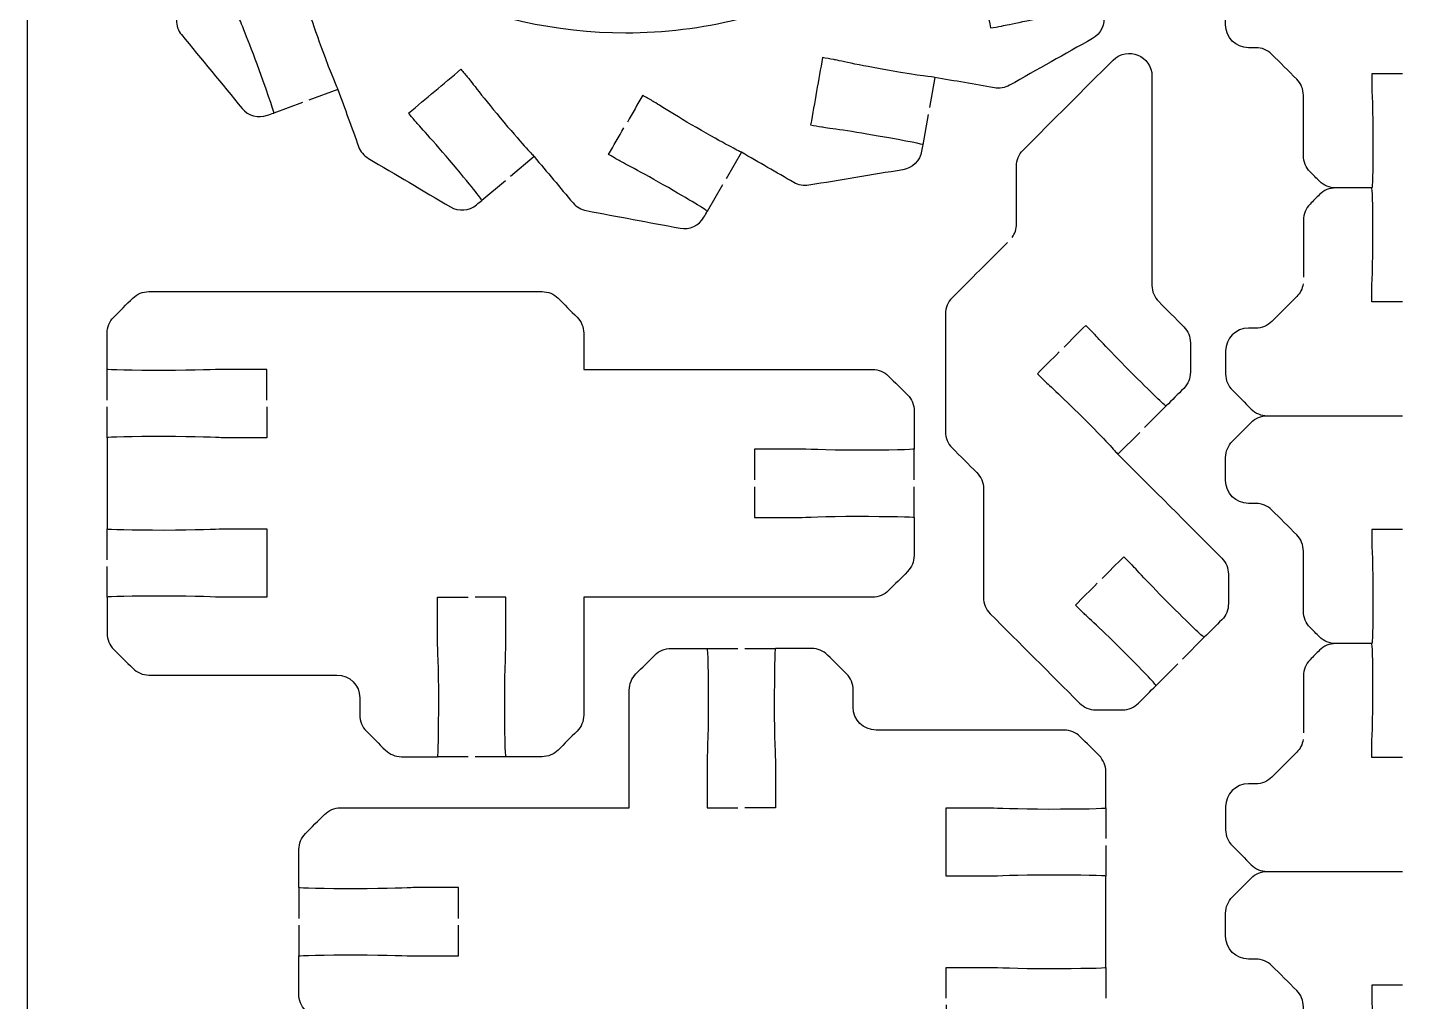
# Model space of a CAD drawing. Extents: x 5 to 405, y 225 to 445.
# Drawn here: x 5 to 65.3, y 337.4 to 380.1 of the extents above; entities that cross this region are included whole.
import ezdxf

# ---------------------------------------------------------------- set-up
doc = ezdxf.new("R2010")
doc.units = 0
doc.header["$MEASUREMENT"] = 0
doc.layers.add('DEFAULT', color=18, linetype='CONTINUOUS')

msp = doc.modelspace()

# ---------------------------------------------------------------- linework, layer by layer
at = {"layer": 'DEFAULT', "color": 1}
for points in [[(5, 237.15), (5, 432.85)], [(44.818, 377.94), (44.581, 376.614)], [(18.624, 377.404), (17.354, 376.942)], [(17.075, 376.839), (15.805, 376.377)], [(44.532, 376.314), (44.296, 374.987)], [(27.239, 374.465), (26.205, 373.597)], [(36.334, 374.652), (35.66, 373.484)], [(25.972, 373.403), (24.939, 372.539)], [(35.508, 373.223), (34.834, 372.056)], [(8.496, 363.772), (8.496, 365.124)], [(8.496, 362.125), (8.496, 363.473)], [(54.978, 363.518), (54.025, 362.566)], [(53.814, 362.351), (52.858, 361.398)], [(43.911, 360.273), (43.911, 361.624)], [(43.911, 358.625), (43.911, 359.973)], [(8.496, 356.77), (8.496, 358.121)], [(8.496, 355.122), (8.496, 356.47)], [(56.65, 353.362), (55.698, 352.409)], [(34.826, 352.877), (36.177, 352.877)], [(36.477, 352.877), (37.828, 352.877)], [(55.486, 352.194), (54.53, 351.242)], [(24.346, 348.12), (22.995, 348.12)], [(25.997, 348.12), (24.646, 348.12)], [(52.327, 345.875), (52.327, 344.527)], [(52.327, 344.227), (52.327, 342.876)], [(16.912, 342.372), (16.912, 341.024)], [(16.912, 340.724), (16.912, 339.373)], [(52.327, 338.872), (52.327, 337.524)]]:
    msp.add_lwpolyline(points, dxfattribs=at)
for points, knots in [([(52.547, 387.973), (52.772, 387.584), (52.996, 387.195), (53.221, 386.805), (53.366, 386.889), (53.51, 386.972), (53.655, 387.056), (53.764, 387.119), (54.597, 387.659), (55.796, 388.35), (56.992, 389.042), (57.539, 389.331), (57.553, 389.306), (57.601, 389.223), (57.65, 389.139), (57.698, 389.056), (57.909, 388.689), (57.867, 388.227), (57.592, 387.902), (56.684, 386.844), (55.776, 385.786), (54.868, 384.727), (54.717, 384.551), (54.509, 384.435), (54.283, 384.392), (53.412, 384.238), (52.54, 384.084), (51.669, 383.93), (51.598, 383.92), (51.066, 383.775), (49.704, 383.535), (48.342, 383.295), (47.358, 383.172), (47.234, 383.15), (47.07, 383.121), (46.905, 383.092), (46.74, 383.062), (46.915, 382.078), (47.089, 381.094), (47.263, 380.11), (47.426, 380.138), (47.589, 380.166), (47.753, 380.194), (47.88, 380.219), (48.847, 380.438), (50.208, 380.678), (51.57, 380.917), (52.184, 381.006), (52.187, 380.977), (52.204, 380.882), (52.22, 380.787), (52.237, 380.692), (52.311, 380.272), (52.113, 379.856), (51.743, 379.647), (50.528, 378.963), (49.313, 378.279), (48.099, 377.594), (47.898, 377.481), (47.661, 377.439), (47.435, 377.481), (46.563, 377.634), (45.69, 377.787), (44.818, 377.94), (44.747, 377.954), (44.2, 378), (42.839, 378.24), (41.477, 378.48), (40.51, 378.698), (40.383, 378.723), (40.22, 378.751), (40.057, 378.78), (39.893, 378.808), (39.719, 377.824), (39.545, 376.839), (39.371, 375.855), (39.536, 375.827), (39.7, 375.799), (39.865, 375.77), (39.988, 375.746), (40.973, 375.622), (42.334, 375.382), (43.689, 375.142), (44.296, 375.015), (44.296, 374.987), (44.278, 374.892), (44.26, 374.797), (44.243, 374.701), (44.172, 374.282), (43.841, 373.957), (43.421, 373.887), (42.046, 373.66), (40.672, 373.433), (39.297, 373.206), (39.068, 373.167), (38.835, 373.209), (38.634, 373.326), (37.867, 373.768), (37.1, 374.21), (36.334, 374.652), (36.27, 374.687), (35.773, 374.92), (34.577, 375.612), (33.377, 376.303), (32.545, 376.839), (32.435, 376.903), (32.291, 376.986), (32.146, 377.07), (32.001, 377.153), (31.777, 376.763), (31.552, 376.372), (31.328, 375.982)], [0, 0, 0, 0, 3.821544, 3.821544, 3.821544, 5.241755, 5.241755, 5.241755, 6.241755, 6.241755, 6.241755, 7.241755, 7.241755, 7.241755, 8.061633, 8.061633, 8.061633, 9.061633, 9.061633, 9.061633, 20.919053, 20.919053, 20.919053, 21.919053, 21.919053, 21.919053, 29.443958, 29.443958, 29.443958, 30.443958, 30.443958, 30.443958, 31.443958, 31.443958, 31.443958, 32.866105, 32.866105, 32.866105, 41.365946, 41.365946, 41.365946, 42.776513, 42.776513, 42.776513, 43.776513, 43.776513, 43.776513, 44.776513, 44.776513, 44.776513, 45.598523, 45.598523, 45.598523, 46.598523, 46.598523, 46.598523, 58.455221, 58.455221, 58.455221, 59.455221, 59.455221, 59.455221, 66.988242, 66.988242, 66.988242, 67.988242, 67.988242, 67.988242, 68.988242, 68.988242, 68.988242, 70.398809, 70.398809, 70.398809, 78.89865, 78.89865, 78.89865, 80.319073, 80.319073, 80.319073, 81.319073, 81.319073, 81.319073, 82.319073, 82.319073, 82.319073, 83.142845, 83.142845, 83.142845, 84.142845, 84.142845, 84.142845, 95.991094, 95.991094, 95.991094, 96.991094, 96.991094, 96.991094, 104.51758, 104.51758, 104.51758, 105.51758, 105.51758, 105.51758, 106.51758, 106.51758, 106.51758, 107.937791, 107.937791, 107.937791, 111.768, 111.768, 111.768, 111.768]), ([(38.623, 386.297), (38.623, 386.093), (38.729, 385.937), (38.916, 385.75), (39.579, 385.088), (40.242, 384.426), (40.906, 383.764), (41.378, 383.292), (41.269, 382.487), (40.673, 382.177), (37.854, 380.713), (34.647, 379.884), (31.254, 379.884), (25.048, 379.884), (19.488, 382.642), (15.735, 387.003), (15.467, 387.317), (15.029, 387.423), (14.645, 387.282), (13.919, 387.017), (13.194, 386.752), (12.468, 386.488), (12.112, 386.357), (11.858, 386.036), (11.815, 385.659), (11.723, 384.827), (11.63, 383.996), (11.537, 383.165), (11.537, 383.143), (11.533, 383.122), (11.533, 383.101), (11.533, 382.218), (11.533, 381.335), (11.533, 380.452), (11.533, 380.219), (11.611, 379.993), (11.759, 379.817), (12.645, 378.738), (13.53, 377.66), (14.415, 376.582), (14.684, 376.254), (15.132, 376.134), (15.53, 376.278), (15.622, 376.311), (15.714, 376.344), (15.805, 376.377), (15.83, 376.388), (15.64, 376.973), (15.167, 378.275), (14.694, 379.573), (14.31, 380.487), (14.264, 380.607), (14.207, 380.763), (14.151, 380.92), (14.094, 381.076), (15.034, 381.418), (15.974, 381.761), (16.913, 382.103), (16.97, 381.946), (17.026, 381.79), (17.082, 381.634), (17.125, 381.514), (17.418, 380.565), (17.89, 379.266), (18.367, 377.968), (18.599, 377.471), (18.624, 377.404), (18.926, 376.571), (19.229, 375.739), (19.531, 374.906), (19.608, 374.687), (19.764, 374.504), (19.961, 374.384), (21.162, 373.675), (22.362, 372.966), (23.563, 372.257), (23.926, 372.042), (24.388, 372.08), (24.713, 372.352), (24.788, 372.414), (24.864, 372.477), (24.939, 372.539), (24.96, 372.557), (24.579, 373.043), (23.69, 374.105), (22.801, 375.164), (22.127, 375.89), (22.046, 375.989), (21.939, 376.116), (21.832, 376.243), (21.725, 376.37), (22.491, 377.012), (23.256, 377.654), (24.022, 378.296), (24.129, 378.169), (24.236, 378.042), (24.343, 377.915), (24.424, 377.816), (25.023, 377.026), (25.912, 375.968), (26.801, 374.91), (27.19, 374.522), (27.235, 374.465), (27.805, 373.787), (28.374, 373.108), (28.943, 372.43), (29.095, 372.253), (29.299, 372.133), (29.525, 372.091), (30.896, 371.835), (32.267, 371.578), (33.638, 371.322), (34.055, 371.244), (34.474, 371.435), (34.686, 371.802), (34.735, 371.886), (34.785, 371.971), (34.834, 372.059), (34.813, 372.101), (34.284, 372.433), (33.127, 373.1), (31.927, 373.791), (31.045, 374.243), (30.936, 374.306), (30.791, 374.39), (30.647, 374.473), (30.502, 374.557), (30.727, 374.946), (30.951, 375.335), (31.176, 375.725)], [0, 0, 0, 0, 1, 1, 1, 8.969097, 8.969097, 8.969097, 9.969097, 9.969097, 9.969097, 10.969097, 10.969097, 10.969097, 11.969097, 11.969097, 11.969097, 12.969097, 12.969097, 12.969097, 19.536547, 19.536547, 19.536547, 20.536547, 20.536547, 20.536547, 27.650547, 27.650547, 27.650547, 28.650547, 28.650547, 28.650547, 36.160547, 36.160547, 36.160547, 37.160547, 37.160547, 37.160547, 49.026035, 49.026035, 49.026035, 50.026035, 50.026035, 50.026035, 50.854769, 50.854769, 50.854769, 51.854769, 51.854769, 51.854769, 52.854769, 52.854769, 52.854769, 54.268735, 54.268735, 54.268735, 62.772158, 62.772158, 62.772158, 64.186124, 64.186124, 64.186124, 65.186124, 65.186124, 65.186124, 66.186124, 66.186124, 66.186124, 73.718142, 73.718142, 73.718142, 74.718142, 74.718142, 74.718142, 86.57584, 86.57584, 86.57584, 87.57584, 87.57584, 87.57584, 88.406803, 88.406803, 88.406803, 89.406803, 89.406803, 89.406803, 90.406803, 90.406803, 90.406803, 91.819071, 91.819071, 91.819071, 100.315641, 100.315641, 100.315641, 101.727908, 101.727908, 101.727908, 102.727908, 102.727908, 102.727908, 103.727908, 103.727908, 103.727908, 111.259077, 111.259077, 111.259077, 112.259077, 112.259077, 112.259077, 124.121117, 124.121117, 124.121117, 125.121117, 125.121117, 125.121117, 125.964664, 125.964664, 125.964664, 126.964664, 126.964664, 126.964664, 127.964664, 127.964664, 127.964664, 129.384875, 129.384875, 129.384875, 133.206419, 133.206419, 133.206419, 133.206419]), ([(65.347, 378.091), (64.898, 378.091), (64.449, 378.091), (64, 378.091), (64, 377.924), (64, 377.757), (64, 377.59), (64, 377.463), (64.049, 376.472), (64.049, 375.089), (64.049, 373.706), (64.024, 373.089), (64, 373.089), (63.471, 373.089), (62.941, 373.089), (62.412, 373.089), (62.148, 373.089), (61.894, 373.195), (61.707, 373.382), (61.568, 373.52), (61.429, 373.659), (61.29, 373.798), (61.103, 373.985), (60.998, 374.239), (60.998, 374.504), (60.998, 375.387), (60.998, 376.27), (60.998, 377.153), (60.998, 377.421), (60.892, 377.675), (60.705, 377.862), (60.341, 378.225), (59.978, 378.589), (59.615, 378.952), (59.428, 379.139), (59.174, 379.245), (58.906, 379.245), (58.799, 379.245), (58.692, 379.245), (58.585, 379.245), (58.034, 379.245), (57.586, 379.693), (57.586, 380.243), (57.586, 380.583), (57.586, 380.923), (57.586, 381.263), (57.586, 381.527), (57.692, 381.781), (57.879, 381.968), (58.154, 382.243), (58.429, 382.519), (58.705, 382.794), (58.892, 382.984), (59.146, 383.09), (59.41, 383.09), (61.389, 383.09), (63.368, 383.09), (65.347, 383.09)], [0, 0, 0, 0, 3.82, 3.82, 3.82, 5.24, 5.24, 5.24, 6.24, 6.24, 6.24, 7.24, 7.24, 7.24, 11.74, 11.74, 11.74, 12.74, 12.74, 12.74, 14.408772, 14.408772, 14.408772, 15.408772, 15.408772, 15.408772, 22.918772, 22.918772, 22.918772, 23.918772, 23.918772, 23.918772, 28.288692, 28.288692, 28.288692, 29.288692, 29.288692, 29.288692, 30.198692, 30.198692, 30.198692, 31.198692, 31.198692, 31.198692, 34.088692, 34.088692, 34.088692, 35.088692, 35.088692, 35.088692, 38.397952, 38.397952, 38.397952, 39.397952, 39.397952, 39.397952, 56.227952, 56.227952, 56.227952, 56.227952]), ([(48.212, 370.913), (48.335, 371.082), (48.406, 371.29), (48.406, 371.505), (48.406, 372.352), (48.406, 373.199), (48.406, 374.045), (48.406, 374.31), (48.511, 374.564), (48.698, 374.751), (50.014, 376.067), (51.33, 377.383), (52.646, 378.698), (53.277, 379.33), (54.353, 378.885), (54.353, 377.993), (54.353, 374.931), (54.353, 371.869), (54.353, 368.807), (54.353, 368.542), (54.459, 368.288), (54.646, 368.097), (55.013, 367.731), (55.38, 367.364), (55.747, 366.997), (55.934, 366.81), (56.04, 366.556), (56.04, 366.291), (56.04, 365.86), (56.04, 365.428), (56.04, 364.997), (56.04, 364.732), (55.934, 364.478), (55.747, 364.287), (55.491, 364.031), (55.234, 363.775), (54.978, 363.518), (54.96, 363.497), (54.509, 363.921), (53.528, 364.898), (52.551, 365.875), (51.884, 366.612), (51.796, 366.7), (51.678, 366.818), (51.561, 366.936), (51.443, 367.053), (51.126, 366.736), (50.808, 366.418), (50.491, 366.101)], [0, 0, 0, 0, 1, 1, 1, 8.2, 8.2, 8.2, 9.2, 9.2, 9.2, 25.02505, 25.02505, 25.02505, 26.02505, 26.02505, 26.02505, 52.06505, 52.06505, 52.06505, 53.06505, 53.06505, 53.06505, 57.477396, 57.477396, 57.477396, 58.477396, 58.477396, 58.477396, 62.147396, 62.147396, 62.147396, 63.147396, 63.147396, 63.147396, 66.230382, 66.230382, 66.230382, 67.230382, 67.230382, 67.230382, 68.230382, 68.230382, 68.230382, 69.644595, 69.644595, 69.644595, 73.462972, 73.462972, 73.462972, 73.462972]), ([(62.412, 373.089), (62.147, 373.089), (61.893, 372.983), (61.706, 372.797), (61.567, 372.658), (61.429, 372.519), (61.29, 372.38), (61.103, 372.193), (60.997, 371.939), (60.997, 371.671), (60.997, 370.839), (60.997, 370.006), (60.997, 369.173)], [0, 0, 0, 0, 1, 1, 1, 2.668772, 2.668772, 2.668772, 3.668772, 3.668772, 3.668772, 10.748772, 10.748772, 10.748772, 10.748772]), ([(65.347, 368.087), (64.898, 368.087), (64.448, 368.087), (63.999, 368.087), (63.999, 368.254), (63.999, 368.421), (63.999, 368.588), (63.999, 368.715), (64.049, 369.706), (64.049, 371.089), (64.049, 372.472), (64.024, 373.089), (63.999, 373.089)], [0, 0, 0, 0, 3.82, 3.82, 3.82, 5.24, 5.24, 5.24, 6.24, 6.24, 6.24, 7.24, 7.24, 7.24, 7.24]), ([(48.007, 370.69), (47.198, 369.881), (46.389, 369.072), (45.58, 368.263), (45.393, 368.076), (45.287, 367.822), (45.287, 367.558), (45.287, 365.833), (45.287, 364.108), (45.287, 362.382), (45.287, 362.118), (45.393, 361.864), (45.58, 361.677), (45.941, 361.316), (46.302, 360.955), (46.663, 360.594), (46.85, 360.407), (46.956, 360.149), (46.956, 359.885), (46.956, 358.293), (46.956, 356.7), (46.956, 355.108), (46.956, 354.844), (47.062, 354.59), (47.248, 354.399), (48.557, 353.09), (49.866, 351.781), (51.175, 350.473), (51.362, 350.286), (51.619, 350.18), (51.884, 350.18), (52.274, 350.18), (52.665, 350.18), (53.055, 350.18), (53.32, 350.18), (53.574, 350.286), (53.761, 350.473), (54.017, 350.729), (54.273, 350.985), (54.53, 351.242), (54.53, 351.277), (54.106, 351.736), (53.15, 352.692), (52.173, 353.669), (51.436, 354.336), (51.344, 354.424), (51.227, 354.541), (51.109, 354.659), (50.991, 354.777), (51.31, 355.095), (51.629, 355.414), (51.947, 355.733)], [0, 0, 0, 0, 9.729789, 9.729789, 9.729789, 10.729789, 10.729789, 10.729789, 25.399789, 25.399789, 25.399789, 26.399789, 26.399789, 26.399789, 30.741425, 30.741425, 30.741425, 31.741425, 31.741425, 31.741425, 45.281425, 45.281425, 45.281425, 46.281425, 46.281425, 46.281425, 62.021622, 62.021622, 62.021622, 63.021622, 63.021622, 63.021622, 66.341622, 66.341622, 66.341622, 67.341622, 67.341622, 67.341622, 70.424607, 70.424607, 70.424607, 71.424607, 71.424607, 71.424607, 72.424607, 72.424607, 72.424607, 73.838821, 73.838821, 73.838821, 77.67134, 77.67134, 77.67134, 77.67134]), ([(60.983, 368.874), (60.955, 368.662), (60.856, 368.468), (60.704, 368.316), (60.341, 367.953), (59.978, 367.59), (59.614, 367.226), (59.427, 367.039), (59.173, 366.933), (58.905, 366.933), (58.798, 366.933), (58.691, 366.933), (58.584, 366.933), (58.034, 366.933), (57.586, 366.485), (57.586, 365.931), (57.586, 365.593), (57.586, 365.254), (57.586, 364.915), (57.586, 364.651), (57.692, 364.397), (57.879, 364.21), (58.154, 363.934), (58.429, 363.657), (58.704, 363.381), (58.891, 363.194), (59.145, 363.088), (59.41, 363.088)], [0, 0, 0, 0, 1, 1, 1, 5.36992, 5.36992, 5.36992, 6.36992, 6.36992, 6.36992, 7.27992, 7.27992, 7.27992, 8.27992, 8.27992, 8.27992, 11.15992, 11.15992, 11.15992, 12.15992, 12.15992, 12.15992, 15.476258, 15.476258, 15.476258, 16.476258, 16.476258, 16.476258, 16.476258]), ([(15.498, 363.772), (15.498, 364.223), (15.498, 364.673), (15.498, 365.124), (14.832, 365.124), (14.165, 365.124), (13.498, 365.124), (13.371, 365.124), (12.38, 365.074), (10.997, 365.074), (9.614, 365.074), (8.496, 365.099), (8.496, 365.124), (8.496, 365.653), (8.496, 366.182), (8.496, 366.711), (8.496, 366.976), (8.602, 367.23), (8.789, 367.417), (9.065, 367.693), (9.341, 367.969), (9.618, 368.246), (9.805, 368.433), (10.059, 368.538), (10.323, 368.538), (16.076, 368.538), (21.828, 368.538), (27.581, 368.538), (27.849, 368.538), (28.103, 368.433), (28.29, 368.246), (28.567, 367.969), (28.843, 367.693), (29.119, 367.417), (29.306, 367.23), (29.412, 366.976), (29.412, 366.711), (29.412, 366.182), (29.412, 365.653), (29.412, 365.124), (33.636, 365.124), (37.86, 365.124), (42.084, 365.124), (42.352, 365.124), (42.606, 365.018), (42.793, 364.831), (43.069, 364.554), (43.346, 364.278), (43.622, 364.002), (43.809, 363.815), (43.915, 363.561), (43.915, 363.293), (43.914, 362.736), (43.912, 362.18), (43.911, 361.624), (43.911, 361.596), (42.793, 361.575), (41.41, 361.575), (40.027, 361.575), (39.036, 361.624), (38.909, 361.624), (38.243, 361.624), (37.578, 361.624), (36.912, 361.624), (36.912, 361.174), (36.912, 360.723), (36.912, 360.273)], [0, 0, 0, 0, 3.83, 3.83, 3.83, 9.5, 9.5, 9.5, 10.5, 10.5, 10.5, 11.5, 11.5, 11.5, 16, 16, 16, 17, 17, 17, 20.323402, 20.323402, 20.323402, 21.323402, 21.323402, 21.323402, 70.243402, 70.243402, 70.243402, 71.243402, 71.243402, 71.243402, 74.566804, 74.566804, 74.566804, 75.566804, 75.566804, 75.566804, 80.066804, 80.066804, 80.066804, 115.986804, 115.986804, 115.986804, 116.986804, 116.986804, 116.986804, 120.310206, 120.310206, 120.310206, 121.310206, 121.310206, 121.310206, 126.040216, 126.040216, 126.040216, 127.040216, 127.040216, 127.040216, 128.040216, 128.040216, 128.040216, 133.700216, 133.700216, 133.700216, 137.530216, 137.530216, 137.530216, 137.530216]), ([(50.279, 365.886), (49.96, 365.568), (49.641, 365.251), (49.323, 364.933), (49.44, 364.815), (49.558, 364.698), (49.676, 364.58), (49.764, 364.492), (50.501, 363.825), (51.478, 362.848), (52.455, 361.871), (52.805, 361.451), (52.858, 361.398), (54.377, 359.879), (55.896, 358.36), (57.416, 356.84), (57.603, 356.653), (57.708, 356.399), (57.708, 356.135), (57.708, 355.703), (57.708, 355.272), (57.708, 354.84), (57.708, 354.572), (57.606, 354.321), (57.419, 354.131), (57.163, 353.875), (56.906, 353.618), (56.65, 353.362), (56.629, 353.341), (56.177, 353.764), (55.2, 354.741), (54.223, 355.718), (53.556, 356.456), (53.468, 356.548), (53.35, 356.664), (53.233, 356.78), (53.115, 356.897), (52.798, 356.579), (52.48, 356.262), (52.163, 355.944)], [0, 0, 0, 0, 3.825454, 3.825454, 3.825454, 5.239668, 5.239668, 5.239668, 6.239668, 6.239668, 6.239668, 7.239668, 7.239668, 7.239668, 25.511307, 25.511307, 25.511307, 26.511307, 26.511307, 26.511307, 30.181307, 30.181307, 30.181307, 31.181307, 31.181307, 31.181307, 34.264293, 34.264293, 34.264293, 35.264293, 35.264293, 35.264293, 36.264293, 36.264293, 36.264293, 37.671453, 37.671453, 37.671453, 41.489829, 41.489829, 41.489829, 41.489829]), ([(15.498, 363.473), (15.498, 363.023), (15.498, 362.574), (15.498, 362.125), (14.832, 362.125), (14.165, 362.125), (13.498, 362.125), (13.371, 362.125), (12.38, 362.174), (10.997, 362.174), (9.614, 362.174), (8.496, 362.153), (8.496, 362.125), (8.496, 360.79), (8.496, 359.456), (8.496, 358.121), (8.496, 358.096), (9.614, 358.072), (10.997, 358.072), (12.38, 358.072), (13.371, 358.121), (13.498, 358.121), (14.165, 358.121), (14.832, 358.121), (15.498, 358.121), (15.498, 357.121), (15.498, 356.122), (15.498, 355.122), (14.832, 355.122), (14.165, 355.122), (13.498, 355.122), (13.371, 355.122), (12.38, 355.172), (10.997, 355.172), (9.614, 355.172), (8.496, 355.151), (8.496, 355.122), (8.496, 354.594), (8.496, 354.066), (8.496, 353.538), (8.496, 353.27), (8.602, 353.016), (8.789, 352.829), (9.065, 352.553), (9.341, 352.277), (9.618, 352), (9.805, 351.813), (10.059, 351.707), (10.323, 351.707), (13.076, 351.707), (15.829, 351.707), (18.582, 351.707), (19.136, 351.707), (19.584, 351.259), (19.584, 350.709), (19.584, 350.456), (19.584, 350.203), (19.584, 349.951), (19.584, 349.682), (19.689, 349.428), (19.876, 349.241), (20.153, 348.965), (20.429, 348.689), (20.705, 348.412), (20.892, 348.225), (21.146, 348.12), (21.411, 348.12), (21.94, 348.12), (22.469, 348.12), (22.999, 348.12), (23.023, 348.12), (23.048, 349.238), (23.048, 350.621), (23.048, 352.004), (22.999, 352.995), (22.999, 353.122), (22.999, 353.789), (22.999, 354.456), (22.999, 355.122), (23.448, 355.122), (23.897, 355.122), (24.346, 355.122)], [0, 0, 0, 0, 3.82, 3.82, 3.82, 9.49, 9.49, 9.49, 10.49, 10.49, 10.49, 11.49, 11.49, 11.49, 22.84, 22.84, 22.84, 23.84, 23.84, 23.84, 24.84, 24.84, 24.84, 30.51, 30.51, 30.51, 39.01, 39.01, 39.01, 44.68, 44.68, 44.68, 45.68, 45.68, 45.68, 46.68, 46.68, 46.68, 51.17, 51.17, 51.17, 52.17, 52.17, 52.17, 55.493402, 55.493402, 55.493402, 56.493402, 56.493402, 56.493402, 79.903402, 79.903402, 79.903402, 80.903402, 80.903402, 80.903402, 83.053402, 83.053402, 83.053402, 84.053402, 84.053402, 84.053402, 87.376804, 87.376804, 87.376804, 88.376804, 88.376804, 88.376804, 92.876804, 92.876804, 92.876804, 93.876804, 93.876804, 93.876804, 94.876804, 94.876804, 94.876804, 100.546804, 100.546804, 100.546804, 104.366804, 104.366804, 104.366804, 104.366804]), ([(65.347, 358.089), (64.898, 358.089), (64.449, 358.089), (64, 358.089), (64, 357.922), (64, 357.755), (64, 357.588), (64, 357.461), (64.049, 356.469), (64.049, 355.087), (64.049, 353.704), (64.024, 353.086), (64, 353.086), (63.471, 353.086), (62.941, 353.086), (62.412, 353.086), (62.148, 353.086), (61.894, 353.192), (61.707, 353.379), (61.568, 353.518), (61.429, 353.657), (61.29, 353.795), (61.103, 353.982), (60.998, 354.236), (60.998, 354.501), (60.998, 355.384), (60.998, 356.267), (60.998, 357.15), (60.998, 357.418), (60.892, 357.672), (60.705, 357.859), (60.341, 358.223), (59.978, 358.586), (59.615, 358.95), (59.428, 359.136), (59.174, 359.242), (58.906, 359.242), (58.799, 359.242), (58.692, 359.242), (58.585, 359.242), (58.034, 359.242), (57.586, 359.69), (57.586, 360.241), (57.586, 360.581), (57.586, 360.92), (57.586, 361.26), (57.586, 361.525), (57.692, 361.779), (57.879, 361.966), (58.154, 362.241), (58.429, 362.516), (58.705, 362.791), (58.892, 362.982), (59.146, 363.088), (59.41, 363.088), (61.389, 363.088), (63.368, 363.088), (65.347, 363.088)], [0, 0, 0, 0, 3.82, 3.82, 3.82, 5.24, 5.24, 5.24, 6.24, 6.24, 6.24, 7.24, 7.24, 7.24, 11.74, 11.74, 11.74, 12.74, 12.74, 12.74, 14.408772, 14.408772, 14.408772, 15.408772, 15.408772, 15.408772, 22.918772, 22.918772, 22.918772, 23.918772, 23.918772, 23.918772, 28.288692, 28.288692, 28.288692, 29.288692, 29.288692, 29.288692, 30.198692, 30.198692, 30.198692, 31.198692, 31.198692, 31.198692, 34.088692, 34.088692, 34.088692, 35.088692, 35.088692, 35.088692, 38.397952, 38.397952, 38.397952, 39.397952, 39.397952, 39.397952, 56.227952, 56.227952, 56.227952, 56.227952]), ([(36.912, 359.973), (36.912, 359.524), (36.912, 359.075), (36.912, 358.625), (37.578, 358.625), (38.243, 358.625), (38.909, 358.625), (39.036, 358.625), (40.027, 358.675), (41.41, 358.675), (42.793, 358.675), (43.911, 358.65), (43.911, 358.625), (43.911, 358.067), (43.911, 357.508), (43.911, 356.95), (43.911, 356.685), (43.805, 356.431), (43.618, 356.244), (43.343, 355.968), (43.068, 355.691), (42.793, 355.415), (42.606, 355.228), (42.348, 355.122), (42.084, 355.122), (37.86, 355.122), (33.636, 355.122), (29.412, 355.122), (29.412, 353.398), (29.412, 351.674), (29.412, 349.951), (29.412, 349.682), (29.306, 349.428), (29.119, 349.241), (28.843, 348.965), (28.567, 348.689), (28.29, 348.412), (28.103, 348.225), (27.849, 348.12), (27.581, 348.12), (27.053, 348.12), (26.525, 348.12), (25.997, 348.12), (25.969, 348.12), (25.948, 349.238), (25.948, 350.621), (25.948, 352.004), (25.997, 352.995), (25.997, 353.122), (25.997, 353.789), (25.997, 354.456), (25.997, 355.122), (25.547, 355.122), (25.096, 355.122), (24.646, 355.122)], [0, 0, 0, 0, 3.82, 3.82, 3.82, 9.48, 9.48, 9.48, 10.48, 10.48, 10.48, 11.48, 11.48, 11.48, 16.23, 16.23, 16.23, 17.23, 17.23, 17.23, 20.546338, 20.546338, 20.546338, 21.546338, 21.546338, 21.546338, 57.466338, 57.466338, 57.466338, 72.126338, 72.126338, 72.126338, 73.126338, 73.126338, 73.126338, 76.44974, 76.44974, 76.44974, 77.44974, 77.44974, 77.44974, 81.93974, 81.93974, 81.93974, 82.93974, 82.93974, 82.93974, 83.93974, 83.93974, 83.93974, 89.60974, 89.60974, 89.60974, 93.43974, 93.43974, 93.43974, 93.43974]), ([(62.412, 353.087), (62.147, 353.087), (61.893, 352.981), (61.706, 352.794), (61.567, 352.655), (61.429, 352.517), (61.29, 352.378), (61.103, 352.191), (60.997, 351.937), (60.997, 351.669), (60.997, 350.836), (60.997, 350.004), (60.997, 349.171)], [0, 0, 0, 0, 1, 1, 1, 2.668772, 2.668772, 2.668772, 3.668772, 3.668772, 3.668772, 10.748772, 10.748772, 10.748772, 10.748772]), ([(65.347, 348.084), (64.898, 348.084), (64.448, 348.084), (63.999, 348.084), (63.999, 348.251), (63.999, 348.418), (63.999, 348.585), (63.999, 348.712), (64.049, 349.704), (64.049, 351.087), (64.049, 352.469), (64.024, 353.087), (63.999, 353.087)], [0, 0, 0, 0, 3.82, 3.82, 3.82, 5.24, 5.24, 5.24, 6.24, 6.24, 6.24, 7.24, 7.24, 7.24, 7.24]), ([(23.911, 341.024), (23.911, 341.473), (23.911, 341.922), (23.911, 342.372), (23.245, 342.372), (22.58, 342.372), (21.914, 342.372), (21.787, 342.372), (20.796, 342.322), (19.413, 342.322), (18.03, 342.322), (16.912, 342.347), (16.912, 342.372), (16.912, 342.93), (16.912, 343.489), (16.912, 344.047), (16.912, 344.312), (17.018, 344.566), (17.205, 344.753), (17.48, 345.029), (17.755, 345.306), (18.03, 345.582), (18.217, 345.769), (18.475, 345.875), (18.739, 345.875), (22.963, 345.875), (27.187, 345.875), (31.411, 345.875), (31.411, 347.599), (31.411, 349.322), (31.411, 351.046), (31.411, 351.314), (31.517, 351.568), (31.704, 351.755), (31.98, 352.032), (32.256, 352.308), (32.533, 352.584), (32.72, 352.771), (32.974, 352.877), (33.242, 352.877), (33.77, 352.877), (34.298, 352.877), (34.826, 352.877), (34.854, 352.877), (34.875, 351.759), (34.875, 350.376), (34.875, 348.993), (34.826, 348.002), (34.826, 347.875), (34.826, 347.208), (34.826, 346.541), (34.826, 345.875), (35.276, 345.875), (35.727, 345.875), (36.177, 345.875)], [0, 0, 0, 0, 3.82, 3.82, 3.82, 9.48, 9.48, 9.48, 10.48, 10.48, 10.48, 11.48, 11.48, 11.48, 16.23, 16.23, 16.23, 17.23, 17.23, 17.23, 20.546338, 20.546338, 20.546338, 21.546338, 21.546338, 21.546338, 57.466338, 57.466338, 57.466338, 72.126338, 72.126338, 72.126338, 73.126338, 73.126338, 73.126338, 76.44974, 76.44974, 76.44974, 77.44974, 77.44974, 77.44974, 81.93974, 81.93974, 81.93974, 82.93974, 82.93974, 82.93974, 83.93974, 83.93974, 83.93974, 89.60974, 89.60974, 89.60974, 93.43974, 93.43974, 93.43974, 93.43974]), ([(45.325, 337.524), (45.325, 337.974), (45.325, 338.423), (45.325, 338.872), (45.991, 338.872), (46.658, 338.872), (47.325, 338.872), (47.452, 338.872), (48.443, 338.823), (49.826, 338.823), (51.209, 338.823), (52.327, 338.844), (52.327, 338.872), (52.327, 340.207), (52.327, 341.541), (52.327, 342.876), (52.327, 342.901), (51.209, 342.925), (49.826, 342.925), (48.443, 342.925), (47.452, 342.876), (47.325, 342.876), (46.658, 342.876), (45.991, 342.876), (45.325, 342.876), (45.325, 343.876), (45.325, 344.875), (45.325, 345.875), (45.991, 345.875), (46.658, 345.875), (47.325, 345.875), (47.452, 345.875), (48.443, 345.825), (49.826, 345.825), (51.209, 345.825), (52.327, 345.846), (52.327, 345.875), (52.327, 346.403), (52.327, 346.931), (52.327, 347.459), (52.327, 347.727), (52.221, 347.981), (52.034, 348.168), (51.758, 348.444), (51.482, 348.72), (51.205, 348.997), (51.018, 349.184), (50.764, 349.29), (50.5, 349.29), (47.747, 349.29), (44.994, 349.29), (42.241, 349.29), (41.687, 349.29), (41.239, 349.738), (41.239, 350.288), (41.239, 350.541), (41.239, 350.794), (41.239, 351.046), (41.239, 351.314), (41.134, 351.568), (40.947, 351.755), (40.67, 352.032), (40.394, 352.308), (40.118, 352.584), (39.931, 352.771), (39.677, 352.877), (39.412, 352.877), (38.883, 352.877), (38.354, 352.877), (37.824, 352.877), (37.8, 352.877), (37.775, 351.759), (37.775, 350.376), (37.775, 348.993), (37.824, 348.002), (37.824, 347.875), (37.824, 347.208), (37.824, 346.541), (37.824, 345.875), (37.375, 345.875), (36.926, 345.875), (36.477, 345.875)], [0, 0, 0, 0, 3.82, 3.82, 3.82, 9.49, 9.49, 9.49, 10.49, 10.49, 10.49, 11.49, 11.49, 11.49, 22.84, 22.84, 22.84, 23.84, 23.84, 23.84, 24.84, 24.84, 24.84, 30.51, 30.51, 30.51, 39.01, 39.01, 39.01, 44.68, 44.68, 44.68, 45.68, 45.68, 45.68, 46.68, 46.68, 46.68, 51.17, 51.17, 51.17, 52.17, 52.17, 52.17, 55.493402, 55.493402, 55.493402, 56.493402, 56.493402, 56.493402, 79.903402, 79.903402, 79.903402, 80.903402, 80.903402, 80.903402, 83.053402, 83.053402, 83.053402, 84.053402, 84.053402, 84.053402, 87.376804, 87.376804, 87.376804, 88.376804, 88.376804, 88.376804, 92.876804, 92.876804, 92.876804, 93.876804, 93.876804, 93.876804, 94.876804, 94.876804, 94.876804, 100.546804, 100.546804, 100.546804, 104.366804, 104.366804, 104.366804, 104.366804]), ([(60.983, 348.871), (60.955, 348.659), (60.856, 348.465), (60.704, 348.314), (60.341, 347.95), (59.978, 347.587), (59.614, 347.224), (59.427, 347.037), (59.173, 346.931), (58.905, 346.931), (58.798, 346.931), (58.691, 346.931), (58.584, 346.931), (58.034, 346.931), (57.586, 346.483), (57.586, 345.929), (57.586, 345.59), (57.586, 345.252), (57.586, 344.913), (57.586, 344.648), (57.692, 344.394), (57.879, 344.207), (58.154, 343.931), (58.429, 343.655), (58.704, 343.378), (58.891, 343.191), (59.145, 343.086), (59.41, 343.086)], [0, 0, 0, 0, 1, 1, 1, 5.36992, 5.36992, 5.36992, 6.36992, 6.36992, 6.36992, 7.27992, 7.27992, 7.27992, 8.27992, 8.27992, 8.27992, 11.15992, 11.15992, 11.15992, 12.15992, 12.15992, 12.15992, 15.476258, 15.476258, 15.476258, 16.476258, 16.476258, 16.476258, 16.476258]), ([(65.347, 338.086), (64.898, 338.086), (64.449, 338.086), (64, 338.086), (64, 337.919), (64, 337.752), (64, 337.585), (64, 337.458), (64.049, 336.467), (64.049, 335.084), (64.049, 333.701), (64.024, 333.084), (64, 333.084), (63.471, 333.084), (62.941, 333.084), (62.412, 333.084), (62.148, 333.084), (61.894, 333.19), (61.707, 333.377), (61.568, 333.515), (61.429, 333.654), (61.29, 333.793), (61.103, 333.98), (60.998, 334.234), (60.998, 334.498), (60.998, 335.382), (60.998, 336.265), (60.998, 337.148), (60.998, 337.416), (60.892, 337.67), (60.705, 337.857), (60.341, 338.22), (59.978, 338.584), (59.615, 338.947), (59.428, 339.134), (59.174, 339.24), (58.906, 339.24), (58.799, 339.24), (58.692, 339.24), (58.585, 339.24), (58.034, 339.24), (57.586, 339.688), (57.586, 340.238), (57.586, 340.578), (57.586, 340.918), (57.586, 341.258), (57.586, 341.522), (57.692, 341.776), (57.879, 341.963), (58.154, 342.238), (58.429, 342.514), (58.705, 342.789), (58.892, 342.979), (59.146, 343.085), (59.41, 343.085), (61.389, 343.085), (63.368, 343.085), (65.347, 343.085)], [0, 0, 0, 0, 3.82, 3.82, 3.82, 5.24, 5.24, 5.24, 6.24, 6.24, 6.24, 7.24, 7.24, 7.24, 11.74, 11.74, 11.74, 12.74, 12.74, 12.74, 14.408772, 14.408772, 14.408772, 15.408772, 15.408772, 15.408772, 22.918772, 22.918772, 22.918772, 23.918772, 23.918772, 23.918772, 28.288692, 28.288692, 28.288692, 29.288692, 29.288692, 29.288692, 30.198692, 30.198692, 30.198692, 31.198692, 31.198692, 31.198692, 34.088692, 34.088692, 34.088692, 35.088692, 35.088692, 35.088692, 38.397952, 38.397952, 38.397952, 39.397952, 39.397952, 39.397952, 56.227952, 56.227952, 56.227952, 56.227952]), ([(45.325, 337.225), (45.325, 336.774), (45.325, 336.324), (45.325, 335.873), (45.991, 335.873), (46.658, 335.873), (47.325, 335.873), (47.452, 335.873), (48.443, 335.923), (49.826, 335.923), (51.209, 335.923), (52.327, 335.898), (52.327, 335.873), (52.327, 335.344), (52.327, 334.815), (52.327, 334.286), (52.327, 334.021), (52.221, 333.767), (52.034, 333.58), (51.758, 333.304), (51.482, 333.028), (51.205, 332.751), (51.018, 332.564), (50.764, 332.459), (50.5, 332.459), (44.747, 332.459), (38.994, 332.459), (33.242, 332.459), (32.974, 332.459), (32.72, 332.564), (32.533, 332.751), (32.256, 333.028), (31.98, 333.304), (31.704, 333.58), (31.517, 333.767), (31.411, 334.021), (31.411, 334.286), (31.411, 334.815), (31.411, 335.344), (31.411, 335.873), (27.187, 335.873), (22.963, 335.873), (18.739, 335.873), (18.471, 335.873), (18.217, 335.979), (18.03, 336.166), (17.754, 336.443), (17.477, 336.719), (17.201, 336.995), (17.014, 337.182), (16.908, 337.436), (16.908, 337.704), (16.909, 338.261), (16.911, 338.817), (16.912, 339.373), (16.912, 339.401), (18.03, 339.422), (19.413, 339.422), (20.796, 339.422), (21.787, 339.373), (21.914, 339.373), (22.58, 339.373), (23.245, 339.373), (23.911, 339.373), (23.911, 339.823), (23.911, 340.274), (23.911, 340.724)], [0, 0, 0, 0, 3.83, 3.83, 3.83, 9.5, 9.5, 9.5, 10.5, 10.5, 10.5, 11.5, 11.5, 11.5, 16, 16, 16, 17, 17, 17, 20.323402, 20.323402, 20.323402, 21.323402, 21.323402, 21.323402, 70.243402, 70.243402, 70.243402, 71.243402, 71.243402, 71.243402, 74.566804, 74.566804, 74.566804, 75.566804, 75.566804, 75.566804, 80.066804, 80.066804, 80.066804, 115.986804, 115.986804, 115.986804, 116.986804, 116.986804, 116.986804, 120.310206, 120.310206, 120.310206, 121.310206, 121.310206, 121.310206, 126.040216, 126.040216, 126.040216, 127.040216, 127.040216, 127.040216, 128.040216, 128.040216, 128.040216, 133.700216, 133.700216, 133.700216, 137.530216, 137.530216, 137.530216, 137.530216])]:
    msp.add_open_spline(points, degree=3, knots=knots, dxfattribs=at)

doc.saveas('drawing.dxf')
